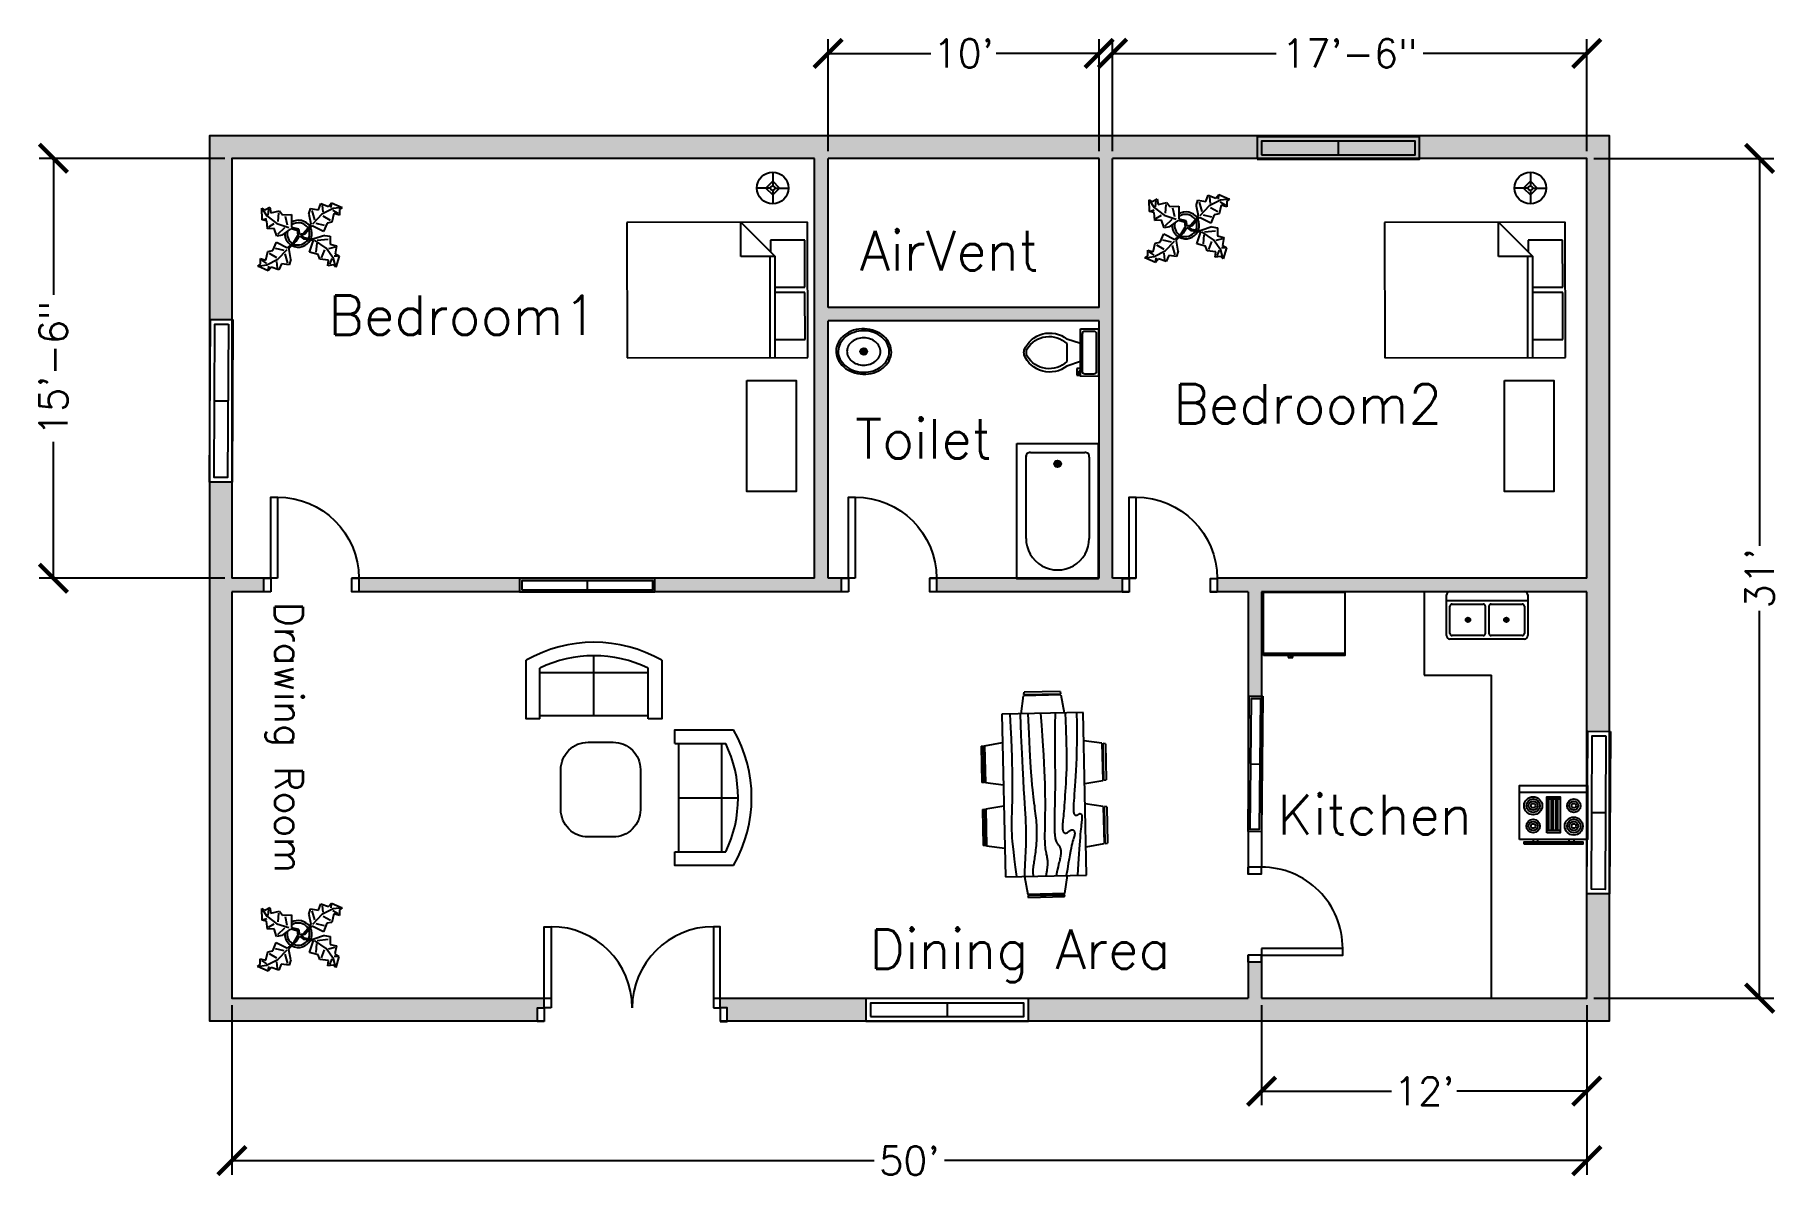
# Model space of a CAD drawing. Header units: inches. Extents: x 1911 to 2683, y 2277 to 2784.
import ezdxf

# ---------------------------------------------------------------- set-up
doc = ezdxf.new("R2010")
doc.units = ezdxf.units.IN
for name, color, linetype in [('block', 4, 'Continuous'), ('dim', 1, 'Continuous'), ('door', 6, 'Continuous'), ('hatches', 3, 'Continuous'), ('text', 2, 'Continuous'), ('windo', 40, 'Continuous')]:
    doc.layers.add(name, color=color, linetype=linetype)
doc.styles.get("Standard").update_dxf_attribs({"font": 'simplex.shx'})
doc.dimstyles.new('ISO-25', dxfattribs={"dimscale": 5, "dimtxt": 2.5, "dimasz": 2.5, "dimexe": 1.25, "dimexo": 0.625, "dimtad": 0, "dimlunit": 4, "dimtxsty": 'Standard', "dimblk": 'ARCHTICK', "dimcen": 2.5, "dimadec": 0, "dimazin": 0, "dimtfac": 1, "dimtmove": 0, "dimatfit": 3, "dimfxl": 1, "dimarcsym": 0})

# ---------------------------------------------------------------- blocks, each defined once
blk = doc.blocks.new('door')
at = {"layer": 'door'}
for points in [[(1681.89, 2466.91), (1678.89, 2466.91), (1678.89, 2502.91), (1681.89, 2502.91)], [(1753.86, 2466.91), (1756.86, 2466.91), (1756.86, 2502.91), (1753.86, 2502.91)], [(1678.89, 2460.9), (1675.89, 2460.9), (1675.89, 2466.9), (1678.89, 2466.9)], [(1756.86, 2460.9), (1759.86, 2460.9), (1759.86, 2466.9), (1756.86, 2466.9)]]:
    blk.add_lwpolyline(points, close=True, dxfattribs=at)
for centre, start, end in [((1681.89, 2466.91), 0, 90), ((1753.86, 2466.91), 90, 180)]:
    blk.add_arc(centre, 36, start, end, dxfattribs=at)
blk = doc.blocks.new('Door1')
at = {"layer": 'door'}
for points in [[(1820.9, 2466.91), (1823.9, 2466.91), (1823.9, 2502.91), (1820.9, 2502.91)], [(1784.91, 2460.9), (1787.91, 2460.9), (1787.91, 2466.9), (1784.91, 2466.9)], [(1823.89, 2460.9), (1826.89, 2460.9), (1826.89, 2466.9), (1823.89, 2466.9)]]:
    blk.add_lwpolyline(points, close=True, dxfattribs=at)
blk.add_arc((1820.9, 2466.91), 36, 90, 180, dxfattribs=at)
blk = doc.blocks.new('windo')
at = {"layer": 'windo'}
blk.add_line((1593.38, 2513.55), (1593.38, 2509.55), dxfattribs=at)
for points in [[(1563.38, 2508.55), (1623.38, 2508.55), (1623.38, 2514.55), (1563.38, 2514.55)], [(1564.38, 2509.55), (1622.38, 2509.55), (1622.38, 2513.55), (1564.38, 2513.55)]]:
    blk.add_lwpolyline(points, close=True, dxfattribs=at)
blk = doc.blocks.new('windo2')
at = {"layer": 'windo'}
blk.add_line((1498.79, 2458.08), (1498.79, 2452.08), dxfattribs=at)
for points in [[(1462.79, 2450.08), (1534.79, 2450.08), (1534.79, 2460.08), (1462.79, 2460.08)], [(1464.79, 2452.08), (1532.79, 2452.08), (1532.79, 2458.08), (1464.79, 2458.08)]]:
    blk.add_lwpolyline(points, close=True, dxfattribs=at)
blk = doc.blocks.new('Bath Tub - 26 x 60 in.')
for p, q in [((8, -18), (10, -18)), ((9, -17), (9, -19))]:
    blk.add_line(p, q)
blk.add_lwpolyline([(0, -36), (0, 0), (60, 0), (60, -36)], close=True)
for points in [[(4, -30), (4, -6)], [(6, -4), (42, -4)], [(42, -32), (6, -32)]]:
    blk.add_lwpolyline(points)
for radius in [1.5, 1]:
    blk.add_circle((9, -18), radius)
for centre, radius, start, end in [((5.75, -5.75), 1.77, 81.8699, 188.1301), ((42, -18), 14, 270, 90), ((5.75, -30.25), 1.77, 171.8699, 278.1301)]:
    blk.add_arc(centre, radius, start, end)
blk = doc.blocks.new('Toilet - top')
for p, q in [((9.5, -6), (9.5, -2)), ((-10, -8.5), (-8, -8.5)), ((-10, -9.5), (-10, -8.5)), ((-7, -9.5), (-10, -9.5)), ((-8, -8.5), (-8, -8)), ((-7, -8), (-7, -9.5)), ((-4, -8), (-6, -14)), ((4, -14), (-4, -14)), ((4, -8), (6, -14))]:
    blk.add_line(p, q)
blk.add_lwpolyline([(10.5, -8), (10.5, 0), (-10.5, 0), (-10.5, -8)], close=True)
for points in [[(-9.5, -2), (-9.5, -6)], [(8.5, -1), (-8.5, -1)], [(-8.5, -7), (8.5, -7)]]:
    blk.add_lwpolyline(points)
for centre, radius, start, end in [((-8.62, -1.88), 0.884, 81.8699, 188.1301), ((-8.62, -6.12), 0.884, 171.8699, 278.1301), ((8.62, -1.88), 0.884, 351.8699, 98.1301), ((8.62, -6.12), 0.884, 261.8699, 8.1301), ((3.52, -21.58), 12.17, 141.46911, 247.97143), ((4.2, -21.82), 11.33, 136.36773, 238.94682), ((-3.52, -21.58), 12.17, 292.02843, 38.53071), ((-4.2, -21.82), 11.33, 301.05301, 43.63209), ((0, -27.88), 4, 245.73182, 294.26817), ((0, -29), 4, 254.86053, 285.13947)]:
    blk.add_arc(centre, radius, start, end)
blk = doc.blocks.new('Sink - Oval top')
for p, q in [((-1, 0), (1, 0)), ((0, 1), (0, -1))]:
    blk.add_line(p, q)
at = {"linetype": 'Continuous'}
for points in [[(-12.23, 0.39, 0.117634), (-11.46, -3.36, 0.104469), (-8.88, -6.8, 0.090016), (-5.08, -9.07, 0.08192), (-0.32, -10.02, 0.08192), (4.49, -9.38, 0.090016), (8.42, -7.36, 0.104469), (11.22, -4.09, 0.117634), (12.23, -0.39, 0.117634), (11.46, 3.36, 0.104469), (8.88, 6.8, 0.090016), (5.08, 9.07, 0.08192), (0.32, 10.02, 0.08192), (-4.49, 9.38, 0.090016), (-8.42, 7.36, 0.104469), (-11.22, 4.09, 0.117634)], [(-11.29, 0.16, 0.118622), (-10.52, -3.25, 0.104678), (-8.07, -6.36, 0.089562), (-4.54, -8.37, 0.081185), (-0.13, -9.15, 0.081185), (4.3, -8.49, 0.089562), (7.89, -6.58, 0.104678), (10.42, -3.55, 0.118622), (11.29, -0.16, 0.118622), (10.52, 3.25, 0.104678), (8.07, 6.36, 0.089562), (4.54, 8.37, 0.081185), (0.13, 9.15, 0.081185), (-4.3, 8.49, 0.089562), (-7.89, 6.58, 0.104678), (-10.42, 3.55, 0.118622)], [(-7.42, 0.08, 0.118283), (-6.91, -2.17, 0.104607), (-5.29, -4.21, 0.089718), (-2.97, -5.53, 0.081436), (-0.07, -6.04, 0.081436), (2.84, -5.59, 0.089718), (5.2, -4.33, 0.104607), (6.86, -2.32, 0.118283), (7.42, -0.08, 0.118283), (6.91, 2.17, 0.104607), (5.29, 4.21, 0.089718), (2.97, 5.53, 0.081436), (0.07, 6.04, 0.081436), (-2.84, 5.59, 0.089718), (-5.2, 4.33, 0.104607), (-6.86, 2.32, 0.118283)]]:
    blk.add_lwpolyline(points, format="xyb", close=True, dxfattribs=at)
for radius in [1.5, 1]:
    blk.add_circle((0, 0), radius)
blk = doc.blocks.new('Lamp - Table')
at = {"linetype": 'Continuous'}
for p, q in [((-1, 0), (-7, 0)), ((0, 3), (-3, 0)), ((-3, 0), (0, -3)), ((0, 7), (0, 1)), ((3, 0), (0, 3)), ((0, -3), (3, 0)), ((1, 0), (7, 0)), ((0, -1), (0, -7))]:
    blk.add_line(p, q, dxfattribs=at)
for radius in [7, 1]:
    blk.add_circle((0, 0), radius, dxfattribs=at)
blk = doc.blocks.new('Plant - Rubber or Philodendron')
at = {"linetype": 'Continuous'}
for p, q in [((-16.2005, 11.4774), (-13.9899, 8.1064)), ((-16.2005, 11.4774), (-14.8639, 10.7964)), ((-16.0159, 6.3329), (-16.2005, 11.4774)), ((-14.8639, 10.7964), (-12.6195, 11.8975)), ((-13.9899, 8.1064), (-9.5434, 4.7185)), ((-13.3174, 8.325), (-13.0735, 11.0065)), ((-12.6195, 11.8975), (-12.1909, 9.4345)), ((-12.1909, 9.4345), (-8.3829, 10.3)), ((-8.8369, 9.409), (-9.0894, 5.6095)), ((-8.3829, 10.3), (-7.0549, 8.501)), ((-7.0549, 8.501), (-3.0284, 8.6941)), ((-4.8529, 4.012), (-5.7184, 7.82)), ((-3.0284, 8.6941), (-3.0709, 3.1041)), ((4.6914, 8.8812), (5.3859, 11.2828)), ((4.6914, 8.8812), (5.5014, 4.4831)), ((5.3859, 11.2828), (8.8871, 10.7908)), ((5.9878, 10.4842), (7.1971, 6.3869)), ((10.3916, 8.7942), (6.2847, 4.4028)), ((8.8871, 10.7908), (9.9809, 13.4933)), ((9.9809, 13.4933), (13.3837, 12.301)), ((15.3859, 11.3055), (10.3916, 8.7942)), ((10.5828, 12.6946), (10.8893, 9.7953)), ((14.2977, 6.1031), (10.9934, 7.9956)), ((13.3837, 12.301), (14.68, 13.9039)), ((14.5816, 13.2037), (14.3848, 11.8033)), ((14.68, 13.9039), (19.3848, 11.8146)), ((15.7909, 9.1065), (14.8995, 5.3044)), ((15.2875, 10.6053), (17.5907, 9.2105)), ((19.3848, 11.8146), (15.3859, 11.3055)), ((18.1925, 8.4119), (15.7909, 9.1065)), ((19.3848, 11.8146), (18.1868, 10.9119)), ((18.1868, 10.9119), (18.1925, 8.4119)), ((-14.0069, 5.8704), (-16.0159, 6.3329)), ((-15.3434, 6.5514), (-13.9984, 6.9884)), ((-13.5868, 2.2894), (-14.0069, 5.8704)), ((-10.6784, 2.491), (-13.5868, 2.2894)), ((-13.1329, 3.1804), (-10.6614, 4.727)), ((-9.5858, -0.8715), (-10.6784, 2.491)), ((-9.5434, 4.7185), (-4.1917, 2.9888)), ((-9.1318, 0.0195), (-5.9793, 2.9025)), ((-7.1228, -0.443), (-3.5248, 2.2131)), ((-3.5248, 2.2131), (-3.3011, 2.4355)), ((-3.3011, 2.4355), (-0.5306, 1.7947)), ((-3.0709, 3.1041), (0.0797, 2.3163)), ((-0.5306, 1.7947), (-0.2255, -0.5527)), ((-0.5306, 1.7947), (-0.5306, 1.7947)), ((0.0797, 2.3163), (0.4866, -0.031)), ((0.4866, -0.031), (2.1141, 0.2298)), ((2.1141, 0.2298), (5.4346, 3.9146)), ((6.1032, 3.6844), (2.8262, -0.031)), ((5.4346, 3.9146), (5.5014, 4.4831)), ((11.1089, 1.1958), (6.1032, 3.6844)), ((7.7005, 4.8881), (11.5025, 3.9967)), ((12.7005, 4.8994), (11.1089, 1.1958)), ((14.8995, 5.3044), (12.7005, 4.8994)), ((-14.4141, -11.4699), (-13.5228, -7.6679)), ((-13.5228, -7.6679), (-11.3237, -7.2629)), ((-11.3237, -7.2629), (-9.7321, -3.5593)), ((-6.3237, -7.2516), (-10.1257, -6.3602)), ((-9.7321, -3.5593), (-4.7264, -6.0479)), ((-7.1228, -0.443), (-9.5858, -0.8715)), ((-9.0148, -11.1577), (-4.9047, -6.8122)), ((-2.019, -3.6148), (-4.7264, -6.0479)), ((-4.1246, -6.8466), (-4.0579, -6.2781)), ((-3.3146, -11.2447), (-4.1246, -6.8466)), ((-4.0579, -6.2781), (-0.9375, -3.1608)), ((-2.019, -3.6148), (-0.2255, -0.5527)), ((-0.9375, -3.1608), (0.5883, -0.8135)), ((0.5883, -0.8135), (2.2447, -2.0916)), ((2.8262, -0.031), (1.3003, -0.5527)), ((1.3003, -0.5527), (2.4193, -1.4655)), ((2.2447, -2.0916), (6.7108, -2.6626)), ((2.4193, -1.4655), (6.895, -2.1175)), ((4.943, -7.9659), (6.7108, -2.6626)), ((11.6605, -0.5413), (6.895, -2.1175)), ((12.3677, -6.1981), (7.219, -2.6772)), ((8.125, -4.0768), (7.7715, -7.9659)), ((8.3544, -2.7453), (13.1973, -2.1704)), ((10.2463, -10.4408), (11.6605, -6.9053)), ((11.6605, -0.5413), (14.1354, -0.8948)), ((15.5496, -10.7943), (12.3677, -6.1981)), ((16.2567, -5.8446), (13.4283, -6.5517)), ((14.1354, -0.8948), (14.1354, -4.4304)), ((14.1354, -4.4304), (16.9638, -5.1375)), ((16.9638, -5.1375), (16.2567, -8.673)), ((-18.008, -14.1781), (-16.8101, -13.2754)), ((-18.008, -14.1781), (-14.0091, -13.669)), ((-13.3032, -16.2674), (-18.008, -14.1781)), ((-16.8157, -10.7754), (-14.4141, -11.4699)), ((-16.8101, -13.2754), (-16.8157, -10.7754)), ((-13.9107, -12.9688), (-16.2139, -11.574)), ((-14.0091, -13.669), (-9.0148, -11.1577)), ((-12.0069, -14.6645), (-13.3032, -16.2674)), ((-13.2048, -15.5672), (-13.008, -14.1668)), ((-12.921, -8.4665), (-9.6166, -10.359)), ((-8.6042, -15.8568), (-12.0069, -14.6645)), ((-9.206, -15.0581), (-9.5126, -12.1588)), ((-7.5103, -13.1543), (-8.6042, -15.8568)), ((-4.0092, -13.6463), (-7.5103, -13.1543)), ((-4.611, -12.8477), (-5.8203, -8.7504)), ((-3.3146, -11.2447), (-4.0092, -13.6463)), ((8.8321, -9.0266), (4.943, -7.9659)), ((9.5392, -11.1479), (8.8321, -9.0266)), ((13.4283, -11.5015), (9.5392, -11.1479)), ((13.0748, -13.9763), (13.4283, -11.5015)), ((15.5496, -13.6228), (13.0748, -13.9763)), ((14.8425, -10.7943), (13.7819, -13.2692)), ((16.6103, -14.6834), (15.5496, -10.7943)), ((16.6103, -14.6834), (15.5496, -13.6228)), ((17.3174, -9.7337), (15.9032, -9.7337)), ((16.2567, -8.673), (18.0245, -9.7337)), ((18.0245, -9.7337), (16.6103, -14.6834))]:
    blk.add_line(p, q, dxfattribs=at)
for centre, radius, start, end in [((0.0308, 0.1664), 6, 178.6147, 235.1169), ((0.0308, 0.1664), 5, 168.1647, 238.6725), ((0, 0), 6.1275, 34.37569, 120.1028), ((-0.0601, -0.2075), 5.2461, 33.82192, 124.9414), ((-0.2664, 0.1682), 5.2775, 338.4094, 20.03007), ((-0.098, 0.1364), 6.1288, 341.2017, 26.09184), ((-0.0234, 0.3825), 6.1492, 242.5812, 331.2714), ((-0.1102, 0.4886), 5.2883, 247.3711, 327.472)]:
    blk.add_arc(centre, radius, start, end, dxfattribs=at)
blk = doc.blocks.new('Dining Set - 36 x 72 in.')
at = {"linetype": 'Continuous'}
for p, q in [((-22.2343, 26.00059), (-23.4847, 17.99762)), ((-22.2304, 26), (-5.7608, 26)), ((-22, 27.5), (-22.1562, 26.50042)), ((-5.8416, 26.5), (-22.1534, 26.5)), ((-22, 27.5), (-6, 27.5)), ((-5.8437, 26.49966), (-6, 27.5)), ((-4.5152, 17.99762), (-5.7655, 25.99926)), ((5.7657, 26.00059), (4.5153, 17.99762)), ((5.7696, 26), (22.2392, 26)), ((6, 27.5), (5.8438, 26.50042)), ((22.1584, 26.5), (5.8466, 26.5)), ((6, 27.5), (22, 27.5)), ((22.1563, 26.49966), (22, 27.5)), ((23.4848, 17.99762), (22.2345, 25.99926)), ((36, 18), (-36, 18)), ((-36, 18), (-36, -18)), ((36, -18), (36, 18)), ((-45.5, 8), (-44.5004, 8.15617)), ((-45.5, 8), (-45.5, -8)), ((-44.5, -8.15843), (-44.5, 8.15338)), ((-44.0006, 8.23428), (-35.9976, 9.48474)), ((-44, 8.23041), (-44, -8.23915)), ((44.0006, 8.23428), (35.9976, 9.48474)), ((44, 8.23041), (44, -8.23915)), ((44.5, -8.15843), (44.5, 8.15338)), ((45.5, 8), (44.5005, 8.15617)), ((45.5, 8), (45.5, -8)), ((-44.4997, -8.15631), (-45.5, -8)), ((-35.9976, -9.48476), (-43.9993, -8.2345)), ((35.9976, -9.48476), (43.9993, -8.2345)), ((44.4997, -8.15631), (45.5, -8)), ((-36, -18), (36, -18)), ((-22.2343, -26.0006), (-23.4847, -17.99762)), ((-4.5152, -17.99762), (-5.7655, -25.99928)), ((5.7657, -26.0006), (4.5153, -17.99762)), ((23.4848, -17.99762), (22.2345, -25.99928)), ((-22.2304, -26), (-5.7608, -26)), ((-22, -27.5), (-22.1562, -26.50044)), ((-5.8416, -26.5), (-22.1534, -26.5)), ((-22, -27.5), (-6, -27.5)), ((-5.8437, -26.49967), (-6, -27.5)), ((5.7696, -26), (22.2392, -26)), ((6, -27.5), (5.8438, -26.50044)), ((22.1584, -26.5), (5.8466, -26.5)), ((6, -27.5), (22, -27.5)), ((22.1563, -26.49967), (22, -27.5))]:
    blk.add_line(p, q, dxfattribs=at)
for points in [[(-36, 15), (-31.1772, 14.97754), (-26.8079, 14.91406), (-22.8538, 14.81543), (-19.276, 14.6875), (-16.0362, 14.53613), (-13.0957, 14.36718), (-10.4159, 14.18652), (-7.9583, 14), (-5.6904, 13.81315), (-3.6035, 13.63021), (-1.6954, 13.45508), (0.0365, 13.29166), (1.5945, 13.14388), (2.9811, 13.01562), (4.1988, 12.9108), (5.25, 12.83333), (6.1393, 12.78613), (6.8802, 12.76823), (7.4883, 12.77767), (7.9792, 12.8125), (8.3685, 12.87077), (8.6719, 12.95052), (8.9049, 13.0498), (9.0833, 13.16666), (9.2205, 13.29899), (9.3216, 13.44401), (9.3895, 13.59879), (9.4271, 13.76041), (9.4373, 13.92594), (9.4232, 14.09245), (9.3875, 14.257), (9.3333, 14.41666), (9.2638, 14.56917), (9.1836, 14.71484), (9.0975, 14.85465), (9.0104, 14.98958), (8.9272, 15.1206), (8.8529, 15.2487), (8.7922, 15.37483), (8.75, 15.5), (8.7305, 15.62467), (8.7344, 15.74739), (8.7617, 15.86621), (8.8125, 15.97916), (8.8867, 16.08431), (8.9844, 16.17968), (9.1055, 16.26334), (9.25, 16.33333), (9.4189, 16.38802), (9.6172, 16.42708), (9.8506, 16.45052), (10.125, 16.45833), (10.4463, 16.45052), (10.8203, 16.42708), (11.2529, 16.38802), (11.75, 16.33333), (12.3184, 16.26318), (12.9694, 16.17838), (13.7151, 16.07991), (14.5677, 15.96875), (15.5395, 15.84586), (16.6426, 15.71224), (17.8893, 15.56884), (19.2917, 15.41666), (20.859, 15.25667), (22.5879, 15.08984), (24.4721, 14.91715), (26.5052, 14.73958), (28.6809, 14.5581), (30.9929, 14.3737), (33.4347, 14.18733), (36, 14)], [(-36, 10), (-28.9766, 10.14274), (-23.1725, 10.20442), (-18.4241, 10.19775), (-14.5677, 10.13541), (-11.4399, 10.03011), (-8.877, 9.89453), (-6.7154, 9.74137), (-4.7917, 9.58333), (-2.9698, 9.43082), (-1.2246, 9.28515), (0.4415, 9.14534), (2.026, 9.01041), (3.5266, 8.87939), (4.9408, 8.7513), (6.266, 8.62516), (7.5, 8.5), (8.6411, 8.37549), (9.6914, 8.2539), (10.6538, 8.13818), (11.5312, 8.03125), (12.3267, 7.93603), (13.043, 7.85547), (13.6831, 7.79248), (14.25, 7.75), (14.7471, 7.7303), (15.1797, 7.73307), (15.5537, 7.75732), (15.875, 7.80208), (16.1494, 7.86637), (16.3828, 7.94922), (16.5811, 8.04964), (16.75, 8.16666), (16.8944, 8.29915), (17.0143, 8.44531), (17.1089, 8.60319), (17.1771, 8.77083), (17.218, 8.94629), (17.2305, 9.1276), (17.2137, 9.31282), (17.1667, 9.5), (17.0895, 9.6875), (16.987, 9.875), (16.8649, 10.0625), (16.7292, 10.25), (16.5856, 10.4375), (16.4401, 10.625), (16.2985, 10.8125), (16.1667, 11), (16.05, 11.18733), (15.9518, 11.3737), (15.8752, 11.5581), (15.8229, 11.73958), (15.798, 11.91715), (15.8034, 12.08984), (15.842, 12.25667), (15.9167, 12.41666), (16.0295, 12.56836), (16.1784, 12.70833), (16.3605, 12.83268), (16.5729, 12.9375), (16.8127, 13.01888), (17.0768, 13.07291), (17.3625, 13.0957), (17.6667, 13.08333), (17.9894, 13.03312), (18.3418, 12.94726), (18.7382, 12.82918), (19.1927, 12.68229), (19.7195, 12.51001), (20.3327, 12.31575), (21.0465, 12.10294), (21.875, 11.875), (22.8357, 11.63354), (23.959, 11.37304), (25.2786, 11.08618), (26.8282, 10.76562), (28.6414, 10.40405), (30.752, 9.99414), (33.1936, 9.52856), (36, 9)], [(-36, 5.5), (-30.7157, 5.3348), (-26.069, 5.20963), (-21.9946, 5.11767), (-18.4271, 5.05208), (-15.3009, 5.00602), (-12.5508, 4.97265), (-10.1112, 4.94515), (-7.9167, 4.91666), (-5.909, 4.88167), (-4.0586, 4.83984), (-2.3429, 4.79215), (-0.7396, 4.73958), (0.7739, 4.6831), (2.22, 4.6237), (3.6213, 4.56233), (5, 4.5), (6.373, 4.43782), (7.7344, 4.3776), (9.0723, 4.32129), (10.375, 4.27083), (11.6309, 4.22819), (12.8281, 4.19531), (13.9551, 4.17415), (15, 4.16666), (15.954, 4.17448), (16.819, 4.19791), (17.6001, 4.23698), (18.3021, 4.29166), (18.9299, 4.36198), (19.4883, 4.44791), (19.9823, 4.54948), (20.4167, 4.66666), (20.7969, 4.79899), (21.1302, 4.94401), (21.4245, 5.09879), (21.6875, 5.26041), (21.9271, 5.42594), (22.1511, 5.59245), (22.3672, 5.757), (22.5834, 5.91666), (22.8065, 6.06868), (23.0404, 6.21093), (23.2879, 6.34147), (23.5521, 6.45833), (23.8358, 6.55957), (24.142, 6.64323), (24.4735, 6.70735), (24.8334, 6.75), (25.2235, 6.76969), (25.642, 6.76692), (26.0858, 6.74267), (26.5521, 6.69791), (27.0379, 6.63362), (27.5404, 6.55078), (28.0565, 6.45036), (28.5834, 6.33333), (29.1242, 6.19987), (29.7071, 6.04687), (30.3661, 5.87044), (31.1354, 5.66666), (32.0493, 5.43164), (33.142, 5.16146), (34.4475, 4.85221), (36, 4.5)], [(-36, -1), (-30.7915, -0.6591), (-26.0195, -0.38216), (-21.6519, -0.16284), (-17.6563, 0.00521), (-14.0005, 0.12833), (-10.6523, 0.21289), (-7.5796, 0.26522), (-4.75, 0.29166), (-2.134, 0.29793), (0.2878, 0.28711), (2.5317, 0.26163), (4.6146, 0.22396), (6.5529, 0.17651), (8.3633, 0.12174), (10.0623, 0.06209), (11.6667, 0), (13.1899, -0.06201), (14.6341, -0.1211), (15.9982, -0.17432), (17.2813, -0.21875), (18.4823, -0.25147), (19.6003, -0.26953), (20.6343, -0.27002), (21.5834, -0.25), (22.4481, -0.20768), (23.2357, -0.14584), (23.9549, -0.06836), (24.6146, 0.02083), (25.2235, 0.11784), (25.7904, 0.21875), (26.3241, 0.31966), (26.8334, 0.41666), (27.3265, 0.50618), (27.8099, 0.58593), (28.2894, 0.65397), (28.7709, 0.70833), (29.2601, 0.74707), (29.763, 0.76823), (30.2855, 0.76985), (30.8334, 0.75), (31.4088, 0.70784), (31.9994, 0.64713), (32.589, 0.57275), (33.1615, 0.48958), (33.7008, 0.4025), (34.1908, 0.3164), (34.6153, 0.23616), (34.9584, 0.16666), (35.2099, 0.11165), (35.3848, 0.07031), (35.504, 0.04069), (35.5886, 0.02083), (35.6594, 0.00879), (35.7377, 0.0026), (35.8442, 0.00032), (36, 0)], [(-36, -6.5), (-27.1843, -6.31267), (-20.084, -6.1263), (-14.469, -5.9419), (-10.1094, -5.76042), (-6.7752, -5.58285), (-4.2363, -5.41016), (-2.2629, -5.24333), (-0.625, -5.08334), (0.8708, -4.93099), (2.2715, -4.78646), (3.5872, -4.64974), (4.8281, -4.52084), (6.0046, -4.39974), (7.127, -4.28646), (8.2053, -4.18099), (9.25, -4.08334), (10.2705, -3.99382), (11.2734, -3.91407), (12.2647, -3.84603), (13.25, -3.79167), (14.2354, -3.75293), (15.2266, -3.73177), (16.2295, -3.73015), (17.25, -3.75), (18.2912, -3.79248), (19.3451, -3.85547), (20.4009, -3.93604), (21.4479, -4.03125), (22.4754, -4.13819), (23.4727, -4.25391), (24.4289, -4.37549), (25.3334, -4.5), (26.1785, -4.62492), (26.9694, -4.74935), (27.7145, -4.87281), (28.4219, -4.99479), (29.1, -5.11483), (29.7572, -5.23242), (30.4016, -5.34709), (31.0417, -5.45834), (31.6837, -5.56437), (32.3262, -5.65821), (32.9658, -5.73153), (33.599, -5.77604), (34.2224, -5.78345), (34.8327, -5.74545), (35.4264, -5.65373), (36, -5.5)], [(-36, -10), (-26.4022, -9.81299), (-18.4675, -9.62891), (-11.9839, -9.45069), (-6.7396, -9.28125), (-2.5226, -9.12354), (0.8789, -8.98047), (3.6769, -8.85498), (6.0833, -8.75), (8.2767, -8.66765), (10.3021, -8.60677), (12.1712, -8.56543), (13.8958, -8.54167), (15.4876, -8.53353), (16.9583, -8.53907), (18.3197, -8.55632), (19.5834, -8.58334), (20.7616, -8.61841), (21.8685, -8.66081), (22.9188, -8.71004), (23.9271, -8.76563), (24.9081, -8.82707), (25.8763, -8.89388), (26.8465, -8.96558), (27.8334, -9.04167), (28.8474, -9.12118), (29.8828, -9.20117), (30.93, -9.27824), (31.9792, -9.34896), (33.0205, -9.40991), (34.0443, -9.45768), (35.0407, -9.48885), (36, -9.5)], [(-36, -14.5), (-30.0881, -14.33513), (-25.0332, -14.21224), (-20.7312, -14.12647), (-17.0781, -14.07292), (-13.97, -14.04671), (-11.3027, -14.04297), (-8.9724, -14.05681), (-6.875, -14.08334), (-4.9224, -14.11833), (-3.0905, -14.16016), (-1.3709, -14.20785), (0.2448, -14.26042), (1.7647, -14.3169), (3.1973, -14.3763), (4.5507, -14.43767), (5.8333, -14.5), (7.0554, -14.5621), (8.235, -14.62175), (9.3922, -14.67652), (10.5469, -14.72396), (11.7192, -14.76164), (12.929, -14.78711), (14.1965, -14.79794), (15.5417, -14.79167), (16.9933, -14.76424), (18.6152, -14.70508), (20.4804, -14.60197), (22.6615, -14.44271), (25.2312, -14.21509), (28.2624, -13.9069), (31.8277, -13.50594), (36, -13)]]:
    blk.add_lwpolyline(points, dxfattribs=at)
blk = doc.blocks.new('Sofa - Roundback Loveseat 5 ft.')
at = {"linetype": 'Continuous'}
for p, q in [((0, -32.44198), (0, -5.99998)), ((-24, -33.99998), (-24, -11.46958)), ((-23.9998, -13.38178), (23.99986, -13.38178)), ((24.00004, -33.99998), (24.00004, -11.46958)), ((-24, -32.44198), (24.00004, -32.44198))]:
    blk.add_line(p, q, dxfattribs=at)
for points in [[(-24, -33.99998), (-30, -33.99998), (-30, -7.99998)], [(30.00004, -7.99998), (30.00004, -33.99998), (24.00004, -33.99998)]]:
    blk.add_lwpolyline(points, dxfattribs=at)
for centre, radius, start, end in [((0, -60.24998), 60.24998, 60.13715, 119.8628), ((0, -61.38438), 55.38444, 64.32083, 115.6792)]:
    blk.add_arc(centre, radius, start, end, dxfattribs=at)
blk = doc.blocks.new('Range-Oven - 30 in top')
for p, q in [((0, -3), (30, -3)), ((12, -6), (18, -6)), ((13, -20), (13, -6)), ((14, -6), (14, -20)), ((15, -20), (15, -6)), ((16, -6), (16, -20)), ((17, -20), (17, -6)), ((18, -20), (12, -20)), ((6, -24), (6, -25)), ((8, -25), (8, -24)), ((22, -25), (22, -24)), ((24, -24), (24, -25))]:
    blk.add_line(p, q)
for points in [[(0, -24), (0, 0), (30, 0), (30, -24)], [(12, -21), (12, -5), (18, -5), (18, -21)], [(2, -26), (2, -25), (28, -25), (28, -26)]]:
    blk.add_lwpolyline(points, close=True)
for centre, radius in [((6, -9), 4), ((6, -9), 3), ((6, -9), 2), ((24, -9), 3), ((24, -9), 2), ((6, -18), 3), ((6, -9), 1), ((24, -18), 4), ((24, -18), 3), ((24, -9), 1), ((6, -18), 2), ((6, -18), 1), ((24, -18), 2), ((24, -18), 1)]:
    blk.add_circle(centre, radius)
blk = doc.blocks.new('Refrigerator-2 door - 36 in top')
for p, q in [((0, -26.999999), (36, -26.999999)), ((11, -27.999999), (11, -28.999999)), ((11, -28.999999), (13, -28.999999)), ((12, -26.999999), (12, -28.999999)), ((13, -28.999999), (13, -27.999999))]:
    blk.add_line(p, q)
blk.add_lwpolyline([(0, -27.999999), (0, 0), (36, 0), (36, -27.999999)], close=True)
blk = doc.blocks.new('Sink-double - 36 in top')
for p, q in [((-18, -4), (18, -4)), ((-0.75, -18.5), (-0.75, -6.5)), ((0.75, -6.5), (0.75, -18.5))]:
    blk.add_line(p, q)
for points in [[(-16.5, 0), (16.5, 0)], [(-18, -19.5), (-18, -1.5)], [(-16.5, -18.5), (-16.5, -6.5)], [(-15.5, -5.5), (-1.75, -5.5)], [(1.75, -5.5), (15.5, -5.5)], [(16.5, -6.5), (16.5, -18.5)], [(18, -1.5), (18, -19.5)], [(16.5, -21), (-16.5, -21)], [(-1.75, -19.5), (-15.5, -19.5)], [(15.5, -19.5), (1.75, -19.5)]]:
    blk.add_lwpolyline(points)
for centre, radius in [((-8.5, -12.5), 1), ((-8.5, -12.5), 0.5), ((8.5, -12.5), 1), ((8.5, -12.5), 0.5)]:
    blk.add_circle(centre, radius)
for centre, radius, start, end in [((-16.5, -1.5), 1.5, 90, 180), ((16.5, -1.5), 1.5, 0, 90), ((-15.5, -6.5), 1, 90, 180), ((-1.75, -6.5), 1, 0, 90), ((1.75, -6.5), 1, 90, 180), ((15.5, -6.5), 1, 0, 90), ((-16.5, -19.5), 1.5, 180, 270), ((-15.5, -18.5), 1, 180, 270), ((-1.75, -18.5), 1, 270, 0), ((1.75, -18.5), 1, 180, 270), ((15.5, -18.5), 1, 270, 0), ((16.5, -19.5), 1.5, 270, 0)]:
    blk.add_arc(centre, radius, start, end)
blk = doc.blocks.new('Bed - Queen')
at = {"linetype": 'Continuous'}
for p, q in [((0, -80.00003), (0, 0)), ((0, 0), (59.99999, 0)), ((59.99999, 0), (59.99999, -80.00003)), ((7.99999, -1.2), (28.79998, -1.2)), ((7.99999, -14.4), (7.99999, -1.2)), ((28.79998, -1.2), (28.79998, -14.4)), ((31.19999, -1.2), (51.99999, -1.2)), ((31.19999, -14.4), (31.19999, -1.2)), ((51.99999, -1.2), (51.99999, -16.4)), ((0, -14.4), (44.8, -14.4)), ((59.99999, -29.6), (44.8, -14.4)), ((44.8, -14.4), (44.8, -29.6)), ((44.8, -16.8), (0, -16.8)), ((51.99999, -16.4), (46.79936, -16.4)), ((44.8, -29.6), (59.99999, -29.6)), ((59.99999, -80.00003), (0, -80.00003))]:
    blk.add_line(p, q, dxfattribs=at)
blk = doc.blocks.new('_ArchTick')
at = {"color": 0, "linetype": 'ByBlock', "const_width": 0.15}
blk.add_lwpolyline([(-0.5, -0.5), (0.5, 0.5)], dxfattribs=at)
blk = doc.blocks.new('*D17')
at = {"layer": 'Defpoints', "color": 0, "transparency": 16777216}
for p in [(1998.39, 2729.02), (1919.32, 2543.02), (1998.39, 2543.02)]:
    blk.add_point(p, dxfattribs=at)
at = {"layer": 'dim', "color": 0, "lineweight": -2, "transparency": 16777216}
for p, q in [((1995.26, 2729.02), (1913.07, 2729.02)), ((1919.32, 2729.02), (1919.32, 2668.61)), ((1919.32, 2543.02), (1919.32, 2603.43)), ((1995.26, 2543.02), (1913.07, 2543.02))]:
    blk.add_line(p, q, dxfattribs=at)
at = {"layer": 'dim', "color": 0, "lineweight": -2, "transparency": 16777216, "xscale": 12.5, "yscale": 12.5, "zscale": 12.5}
for p, rotation in [((1919.32, 2729.02), 90), ((1919.32, 2543.02), 270)]:
    blk.add_blockref('_ArchTick', p, dxfattribs=dict(at, rotation=rotation))
at = {"layer": 'dim', "color": 0, "transparency": 16777216, "insert": (1919.32, 2636.02), "char_height": 12.5, "attachment_point": 5, "rotation": 90}
blk.add_mtext('15\'-6"', dxfattribs=at)
blk = doc.blocks.new('*D18')
at = {"layer": 'Defpoints', "color": 0, "transparency": 16777216}
for p in [(2598.39, 2729.02), (2598.39, 2357.02), (2674.94, 2357.02)]:
    blk.add_point(p, dxfattribs=at)
at = {"layer": 'dim', "color": 0, "lineweight": -2, "transparency": 16777216}
for p, q in [((2601.51, 2729.02), (2681.19, 2729.02)), ((2674.94, 2729.02), (2674.94, 2557.45)), ((2674.94, 2357.02), (2674.94, 2528.58)), ((2601.51, 2357.02), (2681.19, 2357.02))]:
    blk.add_line(p, q, dxfattribs=at)
at = {"layer": 'dim', "color": 0, "lineweight": -2, "transparency": 16777216, "xscale": 12.5, "yscale": 12.5, "zscale": 12.5}
for p, rotation in [((2674.94, 2729.02), 90), ((2674.94, 2357.02), 270)]:
    blk.add_blockref('_ArchTick', p, dxfattribs=dict(at, rotation=rotation))
at = {"layer": 'dim', "color": 0, "transparency": 16777216, "insert": (2674.94, 2543.02), "char_height": 12.5, "attachment_point": 5, "rotation": 90}
blk.add_mtext("31'", dxfattribs=at)
blk = doc.blocks.new('*D19')
at = {"layer": 'Defpoints', "color": 0, "transparency": 16777216}
for p in [(2454.39, 2357.02), (2598.39, 2357.02), (2454.39, 2315.86)]:
    blk.add_point(p, dxfattribs=at)
at = {"layer": 'dim', "color": 0, "lineweight": -2, "transparency": 16777216}
for p, q in [((2454.39, 2353.89), (2454.39, 2309.61)), ((2598.39, 2353.89), (2598.39, 2309.61)), ((2454.39, 2315.86), (2511.95, 2315.86)), ((2598.39, 2315.86), (2540.82, 2315.86))]:
    blk.add_line(p, q, dxfattribs=at)
at = {"layer": 'dim', "color": 0, "lineweight": -2, "transparency": 16777216, "xscale": 12.5, "yscale": 12.5, "zscale": 12.5, "rotation": 180}
blk.add_blockref('_ArchTick', (2454.39, 2315.86), dxfattribs=at)
at = {"layer": 'dim', "color": 0, "lineweight": -2, "transparency": 16777216, "xscale": 12.5, "yscale": 12.5, "zscale": 12.5}
blk.add_blockref('_ArchTick', (2598.39, 2315.86), dxfattribs=at)
at = {"layer": 'dim', "color": 0, "transparency": 16777216, "insert": (2526.39, 2315.86), "char_height": 12.5, "attachment_point": 5}
blk.add_mtext("12'", dxfattribs=at)
blk = doc.blocks.new('*D20')
at = {"layer": 'Defpoints', "color": 0, "transparency": 16777216}
for p in [(1998.39, 2357.02), (2598.39, 2357.02), (1998.39, 2285.1)]:
    blk.add_point(p, dxfattribs=at)
at = {"layer": 'dim', "color": 0, "lineweight": -2, "transparency": 16777216}
for p, q in [((1998.39, 2353.89), (1998.39, 2278.85)), ((2598.39, 2353.89), (2598.39, 2278.85)), ((1998.39, 2285.1), (2282.76, 2285.1)), ((2598.39, 2285.1), (2314.01, 2285.1))]:
    blk.add_line(p, q, dxfattribs=at)
at = {"layer": 'dim', "color": 0, "lineweight": -2, "transparency": 16777216, "xscale": 12.5, "yscale": 12.5, "zscale": 12.5, "rotation": 180}
blk.add_blockref('_ArchTick', (1998.39, 2285.1), dxfattribs=at)
at = {"layer": 'dim', "color": 0, "lineweight": -2, "transparency": 16777216, "xscale": 12.5, "yscale": 12.5, "zscale": 12.5}
blk.add_blockref('_ArchTick', (2598.39, 2285.1), dxfattribs=at)
at = {"layer": 'dim', "color": 0, "transparency": 16777216, "insert": (2298.39, 2285.1), "char_height": 12.5, "attachment_point": 5}
blk.add_mtext("50'", dxfattribs=at)
blk = doc.blocks.new('*D21')
at = {"layer": 'Defpoints', "color": 0, "transparency": 16777216}
for p in [(2382.39, 2775.52), (2262.39, 2729.02), (2382.39, 2729.02)]:
    blk.add_point(p, dxfattribs=at)
at = {"layer": 'dim', "color": 0, "lineweight": -2, "transparency": 16777216}
for p, q in [((2262.39, 2732.14), (2262.39, 2781.77)), ((2382.39, 2732.14), (2382.39, 2781.77)), ((2262.39, 2775.52), (2307.95, 2775.52)), ((2382.39, 2775.52), (2336.82, 2775.52))]:
    blk.add_line(p, q, dxfattribs=at)
at = {"layer": 'dim', "color": 0, "lineweight": -2, "transparency": 16777216, "xscale": 12.5, "yscale": 12.5, "zscale": 12.5, "rotation": 180}
blk.add_blockref('_ArchTick', (2262.39, 2775.52), dxfattribs=at)
at = {"layer": 'dim', "color": 0, "lineweight": -2, "transparency": 16777216, "xscale": 12.5, "yscale": 12.5, "zscale": 12.5}
blk.add_blockref('_ArchTick', (2382.39, 2775.52), dxfattribs=at)
at = {"layer": 'dim', "color": 0, "transparency": 16777216, "insert": (2322.39, 2775.52), "char_height": 12.5, "attachment_point": 5}
blk.add_mtext("10'", dxfattribs=at)
blk = doc.blocks.new('*D22')
at = {"layer": 'Defpoints', "color": 0, "transparency": 16777216}
for p in [(2598.39, 2775.52), (2388.39, 2729.02), (2598.39, 2729.02)]:
    blk.add_point(p, dxfattribs=at)
at = {"layer": 'dim', "color": 0, "lineweight": -2, "transparency": 16777216}
for p, q in [((2388.39, 2732.14), (2388.39, 2781.77)), ((2598.39, 2732.14), (2598.39, 2781.77)), ((2388.39, 2775.52), (2460.8, 2775.52)), ((2598.39, 2775.52), (2525.98, 2775.52))]:
    blk.add_line(p, q, dxfattribs=at)
at = {"layer": 'dim', "color": 0, "lineweight": -2, "transparency": 16777216, "xscale": 12.5, "yscale": 12.5, "zscale": 12.5, "rotation": 180}
blk.add_blockref('_ArchTick', (2388.39, 2775.52), dxfattribs=at)
at = {"layer": 'dim', "color": 0, "lineweight": -2, "transparency": 16777216, "xscale": 12.5, "yscale": 12.5, "zscale": 12.5}
blk.add_blockref('_ArchTick', (2598.39, 2775.52), dxfattribs=at)
at = {"layer": 'dim', "color": 0, "transparency": 16777216, "insert": (2493.39, 2775.52), "char_height": 12.5, "attachment_point": 5}
blk.add_mtext('17\'-6"', dxfattribs=at)

msp = doc.modelspace()

# ---------------------------------------------------------------- hatches: boundary and pattern name
at = {"layer": 'hatches'}
h = msp.add_hatch(color=256, dxfattribs=at)
h.dxf.hatch_style = 1
h.paths.add_polyline_path([(2608.389, 2739.018), (1988.389, 2739.018), (1988.389, 2585.643), (1988.481, 2585.642), (1988.854, 2657.641), (1998.389, 2657.592), (1998.389, 2729.018), (2256.389, 2729.018), (2256.389, 2543.018), (2185.72, 2543.018), (2185.72, 2537.018), (2262.389, 2537.018), (2268.407, 2537.018), (2268.407, 2543.018), (2262.389, 2543.018), (2262.389, 2657.018), (2382.389, 2657.018), (2382.389, 2543.018), (2382.057, 2542.727), (2346.057, 2542.727), (2310.391, 2542.995), (2310.391, 2537.018), (2382.389, 2537.018), (2392.751, 2537.018), (2392.751, 2543.018), (2388.389, 2543.018), (2388.389, 2729.018), (2598.389, 2729.018), (2598.389, 2543.018), (2454.389, 2543.018), (2434.75, 2543.018), (2434.735, 2543.017), (2434.735, 2537.018), (2448.389, 2537.018), (2448.389, 2432.976), (2448.909, 2490.819), (2454.389, 2490.77), (2454.389, 2537.018), (2537.214, 2537.018, -0.0986495), (2537.789, 2537.132), (2570.789, 2537.132, -0.0986495), (2571.364, 2537.018), (2598.389, 2537.018), (2598.389, 2451.29), (2598.709, 2451.29), (2598.833, 2475.289), (2608.389, 2475.24)])
h.paths.add_polyline_path([(2382.389, 2663.018), (2262.389, 2663.018), (2262.389, 2729.018), (2382.389, 2729.018)], flags=16)
h = msp.add_hatch(color=256, dxfattribs=at)
h.dxf.hatch_style = 1
h.paths.add_polyline_path([(1998.389, 2537.018), (2012.565, 2537.018), (2012.565, 2543.018), (1998.389, 2543.018), (1998.389, 2585.591), (1988.389, 2585.643), (1988.389, 2347.018), (2133.701, 2347.018), (2133.701, 2352.712), (2136.7, 2352.712), (2136.7, 2357.018), (1998.389, 2357.018)])
h.paths.add_polyline_path([(2125.72, 2543.018), (2054.548, 2543.018), (2054.548, 2537.018), (2125.72, 2537.018)], flags=17)
h.paths.add_polyline_path([(2608.389, 2403.239), (2598.389, 2403.291), (2598.389, 2357.018), (2454.389, 2357.018), (2454.389, 2373.106), (2448.389, 2373.104), (2448.389, 2357.018), (2351.12, 2357.018), (2351.12, 2347.018), (2608.389, 2347.018)])
h.paths.add_polyline_path([(2279.12, 2357.018), (2214.67, 2357.018), (2214.67, 2352.712), (2217.669, 2352.712), (2217.669, 2347.018), (2279.12, 2347.018)])

# ---------------------------------------------------------------- linework, layer by layer
for p, q in [((2256.389, 2543.018), (2256.389, 2729.018)), ((2262.389, 2663.018), (2262.389, 2729.018)), ((2382.389, 2663.018), (2382.389, 2729.018)), ((2388.389, 2543.018), (2388.389, 2729.018)), ((2382.389, 2663.018), (2262.389, 2663.018)), ((2262.389, 2543.018), (2262.389, 2657.018)), ((2382.389, 2657.018), (2262.389, 2657.018)), ((2382.389, 2543.018), (2382.389, 2657.018)), ((2015.565, 2543.018), (1998.389, 2543.018)), ((2256.389, 2543.018), (2051.548, 2543.018)), ((2271.407, 2543.018), (2262.389, 2543.018)), ((2382.389, 2543.018), (2307.391, 2543.018)), ((2398.75, 2543.018), (2388.389, 2543.018)), ((2454.389, 2543.018), (2434.75, 2543.018)), ((2598.389, 2543.018), (2454.389, 2543.018)), ((2015.565, 2537.018), (1998.389, 2537.018)), ((2262.389, 2537.018), (2051.548, 2537.018)), ((2271.407, 2537.018), (2262.389, 2537.018)), ((2382.389, 2537.018), (2307.391, 2537.018)), ((2395.751, 2537.018), (2382.389, 2537.018)), ((2448.389, 2537.018), (2431.735, 2537.018)), ((2448.389, 2537.018), (2448.389, 2412.088)), ((2598.389, 2537.018), (2454.389, 2537.018)), ((2454.389, 2537.018), (2454.389, 2415.105)), ((2598.389, 2357.018), (2598.389, 2537.018)), ((2454.389, 2379.105), (2454.389, 2357.018)), ((2448.389, 2376.104), (2448.389, 2357.018)), ((2598.389, 2357.018), (2598.389, 2372.018))]:
    msp.add_line(p, q)
for points in [[(2214.669, 2347.018), (2608.389, 2347.018), (2608.389, 2739.018), (1988.389, 2739.018), (1988.389, 2347.018), (2136.701, 2347.018)], [(2256.389, 2729.018), (1998.389, 2729.018), (1998.389, 2543.018)], [(2382.389, 2729.018), (2262.389, 2729.018)], [(2598.389, 2543.018), (2598.389, 2729.018), (2388.389, 2729.018)], [(1998.389, 2537.018), (1998.389, 2357.018), (2139.7, 2357.018)], [(2454.389, 2357.018), (2598.389, 2357.018), (2598.389, 2537.018)], [(2175.442, 2357.018), (2175.928, 2357.018)], [(2211.67, 2357.018), (2448.389, 2357.018)]]:
    msp.add_lwpolyline(points)
at = {"layer": 'block'}
for p, q in [((2526.389, 2537.018), (2526.389, 2500.147)), ((2526.389, 2500.147), (2556.251, 2500.147)), ((2556.251, 2357.01), (2556.251, 2500.147))]:
    msp.add_line(p, q, dxfattribs=at)
for points in [[(2226.42, 2630.577), (2248.192, 2630.577), (2248.192, 2581.492), (2226.42, 2581.492)], [(2561.972, 2630.577), (2583.744, 2630.577), (2583.744, 2581.492), (2561.972, 2581.492)]]:
    msp.add_lwpolyline(points, close=True, dxfattribs=at)
msp.add_lwpolyline([(2156.118, 2470.418), (2167.239, 2470.418, -0.4142136), (2179.31, 2458.347), (2179.31, 2440.545, -0.4142136), (2167.239, 2428.474), (2156.118, 2428.474, -0.4142136), (2144.047, 2440.545), (2144.047, 2458.347, -0.4142136)], format="xyb", close=True, dxfattribs=at)

# ---------------------------------------------------------------- block references
for name, p in [('Lamp - Table', (2237.859, 2715.859)), ('Lamp - Table', (2573.411, 2715.859)), ('Plant - Rubber or Philodendron', (2420.752, 2699.168)), ('Plant - Rubber or Philodendron', (2027.795, 2695.473)), ('Sink - Oval top', (2278.18, 2643.479)), ('Refrigerator-2 door - 36 in top', (2455.204, 2536.887)), ('Sink-double - 36 in top', (2554.289, 2537.132)), ('Sofa - Roundback Loveseat 5 ft.', (2158.701, 2514.712)), ('Range-Oven - 30 in top', (2568.647, 2451.29)), ('Plant - Rubber or Philodendron', (2027.773, 2385.304))]:
    msp.add_blockref(name, p, dxfattribs=at)
at = {"layer": 'block', "xscale": -1}
for name, p, rotation in [('Bed - Queen', (2253.414, 2640.794), 270.0895995611236), ('Bed - Queen', (2588.966, 2640.794), 270.0895995611236), ('Toilet - top', (2382.132, 2642.979), 269.9352498360611)]:
    msp.add_blockref(name, p, dxfattribs=dict(at, rotation=rotation))
at = {"layer": 'block'}
for name, p, rotation in [('Bath Tub - 26 x 60 in.', (2382.057, 2602.727), 270), ('Dining Set - 36 x 72 in.', (2358.159, 2447.203), 271.1885361584569), ('Sofa - Roundback Loveseat 5 ft.', (2228.546, 2445.838), 270)]:
    msp.add_blockref(name, p, dxfattribs=dict(at, rotation=rotation))
at = {"layer": 'windo'}
for name, p in [('windo2', (989.571, 278.517)), ('windo', (562.341, 28.427)), ('door', (457.808, -114.188)), ('windo2', (816.33, -103.205))]:
    msp.add_blockref(name, p, dxfattribs=at)
at = {"layer": 'windo', "xscale": -1}
for name, p, rotation in [('windo2', (4456.477, 4107.677), 89.70341865076739), ('windo', (4977.418, 4031.525), 89.48481267856985), ('windo2', (5066.456, 3925.325), 89.70341865076739)]:
    msp.add_blockref(name, p, dxfattribs=dict(at, rotation=rotation))
for p in [(3839.459, 76.117), (4095.302, 76.117), (4219.646, 76.029)]:
    msp.add_blockref('Door1', p, dxfattribs=at)
at = {"layer": 'windo', "rotation": 270.0180540113374}
msp.add_blockref('Door1', (-13.172, 4199.224), dxfattribs=at)

# ---------------------------------------------------------------- texts
at = {"layer": 'text'}
for s, height, p in [('AirVent', 17.4827, (2276.456, 2679.39)), ('Bedroom1', 17.4827, (2041.141, 2650.791)), ('Bedroom2', 17.4827, (2415.301, 2611.525)), ('Toilet', 17.4827, (2274.325, 2596.027)), ('Kitchen', 17.4827, (2461.416, 2429.591)), ('Dining Area', 17.48274, (2280.756, 2370.042))]:
    msp.add_text(s, height=height, dxfattribs=at).set_placement(p)
msp.add_text('Drawing Room', height=12.40454, rotation=270, dxfattribs=at).set_placement((2017.352, 2532.57))

# ---------------------------------------------------------------- dimensions: what is measured, and where the dimension line sits
at = {"layer": 'dim'}
for base, p1, p2, picture, middle in [((2382.389, 2775.525), (2262.389, 2729.018), (2382.389, 2729.018), '*D21', (2322.389, 2775.525)), ((2598.389, 2775.525), (2388.389, 2729.018), (2598.389, 2729.018), '*D22', (2493.389, 2775.525)), ((1998.389, 2285.102), (2598.389, 2357.018), (1998.389, 2357.018), '*D20', (2298.389, 2285.102)), ((2454.389, 2315.864), (2598.389, 2357.018), (2454.389, 2357.018), '*D19', (2526.389, 2315.864))]:
    dim = msp.add_linear_dim(base=base, p1=p1, p2=p2, dimstyle='ISO-25', dxfattribs=at)
    dim.commit()
    dim.dimension.update_dxf_attribs({"geometry": picture, "text_midpoint": middle})
for base, p1, p2, picture, middle in [((1919.316, 2543.018), (1998.389, 2729.018), (1998.389, 2543.018), '*D17', (1919.316, 2636.018)), ((2674.936, 2357.018), (2598.389, 2729.018), (2598.389, 2357.018), '*D18', (2674.936, 2543.018))]:
    dim = msp.add_linear_dim(base=base, p1=p1, p2=p2, angle=90, dimstyle='ISO-25', dxfattribs=at)
    dim.commit()
    dim.dimension.update_dxf_attribs({"geometry": picture, "text_midpoint": middle})

doc.saveas('drawing.dxf')
